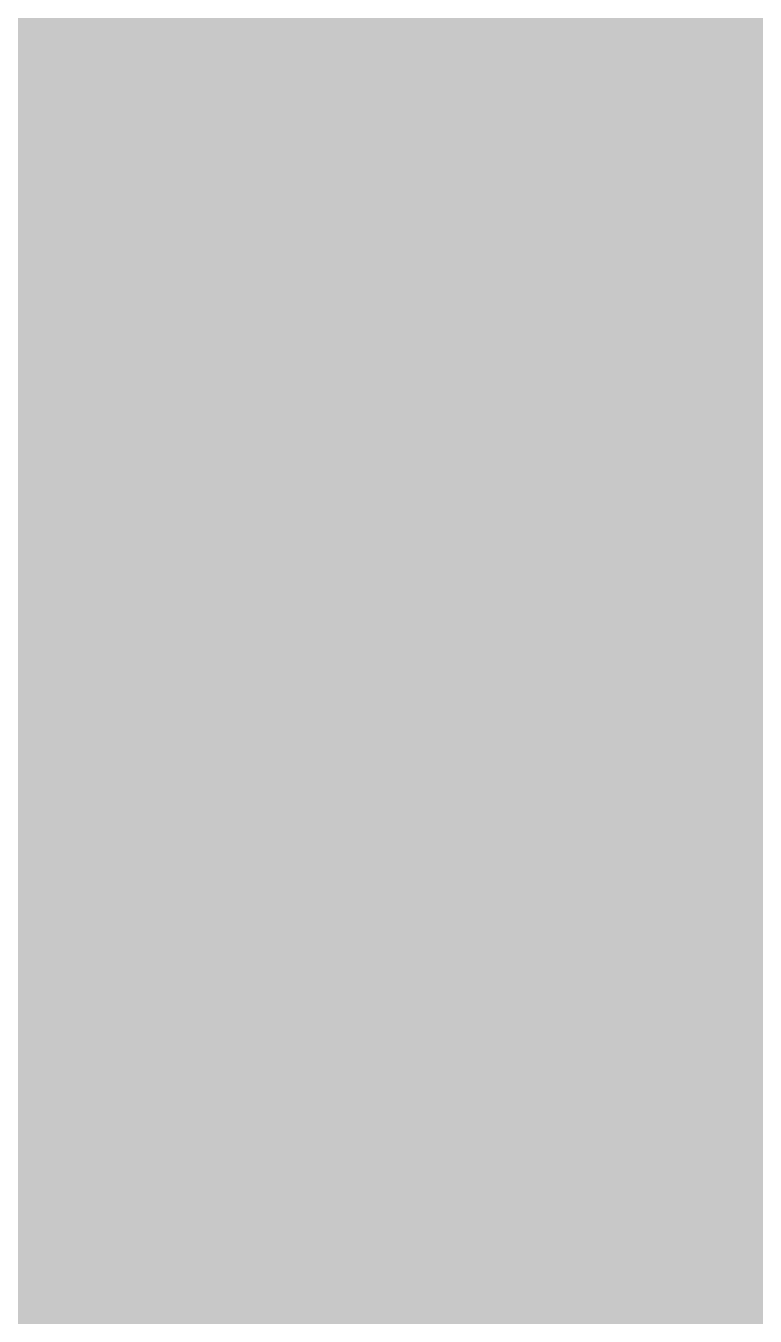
# Model space of a CAD drawing. Header units: millimetres. Extents: x -10496 to -5455, y -188 to 7293.
# Drawn here: x -8397.6 to -8365.5, y 4204.6 to 4261.6 of the extents above; entities that cross this region are included whole.
import ezdxf

# ---------------------------------------------------------------- set-up
doc = ezdxf.new("R2010")
doc.units = ezdxf.units.MM
for name, color, linetype, lineweight in [('.', 142, 'Continuous', 15), ('00 TEFRİŞ', 252, 'Continuous', 13), ('GJC_duvar', 10, 'Continuous', 30)]:
    doc.layers.add(name, color=color, linetype=linetype, lineweight=lineweight)

# ---------------------------------------------------------------- blocks, each defined once
blk = doc.blocks.new('new ytong')
at = {"layer": '.'}
h = blk.add_hatch(dxfattribs=at)
h.set_pattern_fill('HONEY', color=1)
h.set_pattern_definition([(0, (-22104.902, 323.666), (4.7625, 2.7496306), [3.175, -6.35]), (120, (-22104.902, 323.666), (-4.7625, 2.7496307), [3.175, -6.35]), (60, (-22104.902, 323.666), (1e-08, 5.4992613), [-6.35, 3.175])])
edge = h.paths.add_edge_path()
edge.add_line((-19803.34, 4985.562), (-20280.345, 4985.562))
edge.add_line((-20280.345, 4985.562), (-20280.345, 4925.562))
edge.add_line((-20280.345, 4925.562), (-20338.338, 4925.562))
edge.add_line((-20338.338, 4925.562), (-20338.338, 4415.562))
edge.add_line((-20338.338, 4415.562), (-19423.381, 4415.562))
edge.add_line((-19423.381, 4415.562), (-19423.381, 4985.562))
edge.add_line((-19423.381, 4985.562), (-19583.411, 4985.562))
edge.add_line((-19583.411, 4985.562), (-19583.594, 4925.35))
edge.add_line((-19583.594, 4925.35), (-19673.34, 4925.349))
edge.add_line((-19673.34, 4925.349), (-19673.34, 4985.562))
edge.add_line((-19673.34, 4985.562), (-19803.335, 4985.562))
edge.add_line((-19803.34, 4995.562), (-20293.338, 4995.562))
edge.add_line((-20293.338, 4995.562), (-20293.338, 4935.562))
edge.add_line((-20293.338, 4935.562), (-20348.338, 4935.562))
edge.add_line((-20348.338, 4935.562), (-20348.338, 4405.562))
edge.add_line((-20348.338, 4405.562), (-19413.381, 4405.562))
edge.add_line((-19413.381, 4405.562), (-19413.381, 4995.562))
edge.add_line((-19413.381, 4995.562), (-19593.381, 4995.562))
edge.add_line((-19593.381, 4995.562), (-19593.564, 4935.35))
edge.add_line((-19593.564, 4935.35), (-19663.34, 4935.349))
edge.add_line((-19663.34, 4935.349), (-19663.34, 4995.562))
edge.add_line((-19663.34, 4995.562), (-19803.34, 4995.562))
at = {"layer": '00 TEFRİŞ'}
h = blk.add_hatch(dxfattribs=at)
h.set_pattern_fill('HONEY', color=8)
h.set_pattern_definition([(0, (-22104.902, 323.666), (4.7625, 2.7496306), [3.175, -6.35]), (120, (-22104.902, 323.666), (-4.7625, 2.7496307), [3.175, -6.35]), (60, (-22104.902, 323.666), (1e-08, 5.4992613), [-6.35, 3.175])])
edge = h.paths.add_edge_path()
edge.add_line((-19803.34, 4985.562), (-20283.338, 4985.562))
edge.add_line((-20283.338, 4985.562), (-20283.338, 4925.562))
edge.add_line((-20283.338, 4925.562), (-20338.338, 4925.562))
edge.add_line((-20338.338, 4925.562), (-20338.338, 4415.562))
edge.add_line((-20338.338, 4415.562), (-19423.381, 4415.562))
edge.add_line((-19423.381, 4415.562), (-19423.381, 4985.562))
edge.add_line((-19423.381, 4985.562), (-19583.411, 4985.562))
edge.add_line((-19583.411, 4985.562), (-19583.594, 4925.35))
edge.add_line((-19583.594, 4925.35), (-19673.34, 4925.349))
edge.add_line((-19673.34, 4925.349), (-19673.34, 4985.562))
edge.add_line((-19673.34, 4985.562), (-19803.335, 4985.562))
edge.add_line((-19803.34, 4995.562), (-20290.345, 4995.562))
edge.add_line((-20290.345, 4995.562), (-20290.345, 4935.562))
edge.add_line((-20290.345, 4935.562), (-20348.338, 4935.562))
edge.add_line((-20348.338, 4935.562), (-20348.338, 4405.562))
edge.add_line((-20348.338, 4405.562), (-19413.381, 4405.562))
edge.add_line((-19413.381, 4405.562), (-19413.381, 4995.562))
edge.add_line((-19413.381, 4995.562), (-19593.381, 4995.562))
edge.add_line((-19593.381, 4995.562), (-19593.564, 4935.35))
edge.add_line((-19593.564, 4935.35), (-19663.34, 4935.349))
edge.add_line((-19663.34, 4935.349), (-19663.34, 4995.562))
edge.add_line((-19663.34, 4995.562), (-19803.34, 4995.562))

msp = doc.modelspace()

# ---------------------------------------------------------------- block references
at = {"layer": 'GJC_duvar', "color": 41, "true_color": 0xf4ee51}
msp.add_blockref('new ytong', (11608.455, -261.264), dxfattribs=at)

doc.saveas('drawing.dxf')
